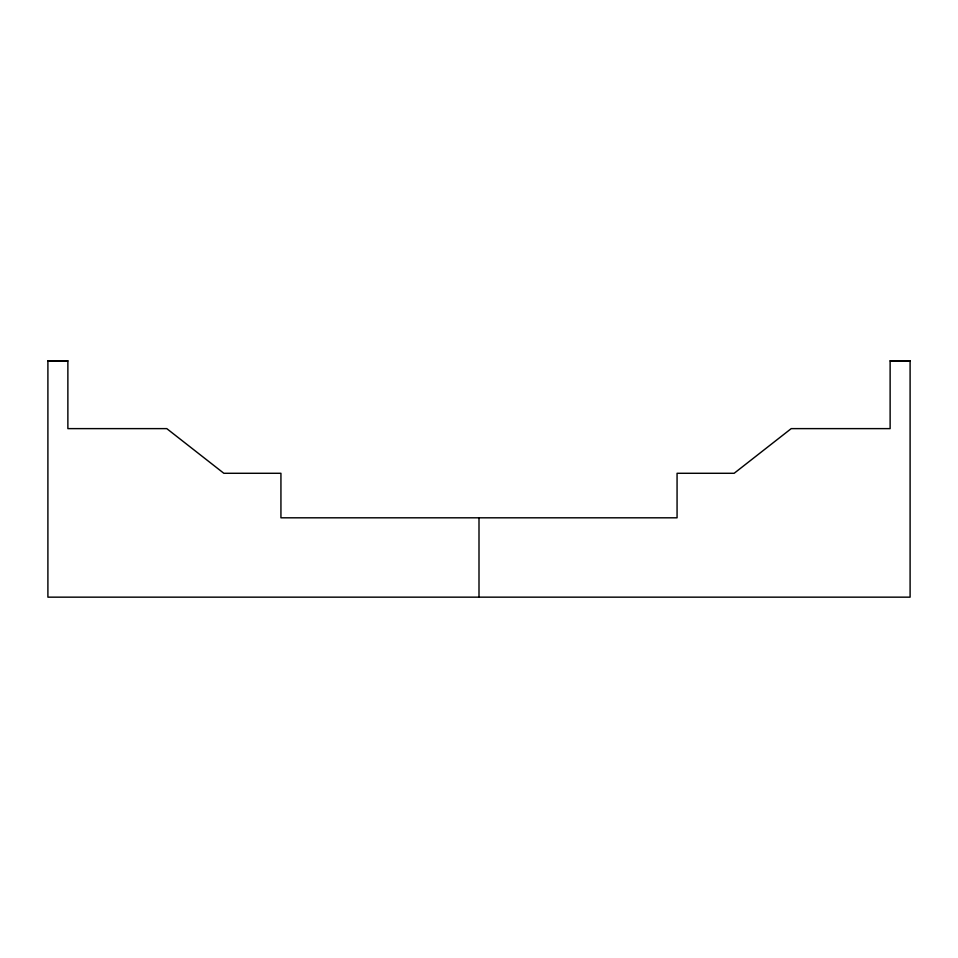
<?xml version="1.0" encoding="UTF-8"?>
<svg xmlns="http://www.w3.org/2000/svg" width="958" height="958" viewBox="0 0 958 958"><rect width="100%" height="100%" fill="white"/><g stroke="black" fill="none" stroke-linecap="round" stroke-linejoin="round"><path stroke-width="1.44" d="M67.874 360.843L47.9 360.843L47.9 597.157L910.1 597.157L910.1 360.843L890.126 360.843L890.126 428.621L791.224 428.621L734.151 473.288L677.067 473.288L677.067 517.811L280.933 517.811L280.933 473.288L223.849 473.288L166.776 428.621L67.874 428.621L67.874 360.843L47.9 360.843M910.1 360.843L890.126 360.843M479 517.811L479 597.157"/></g></svg>
